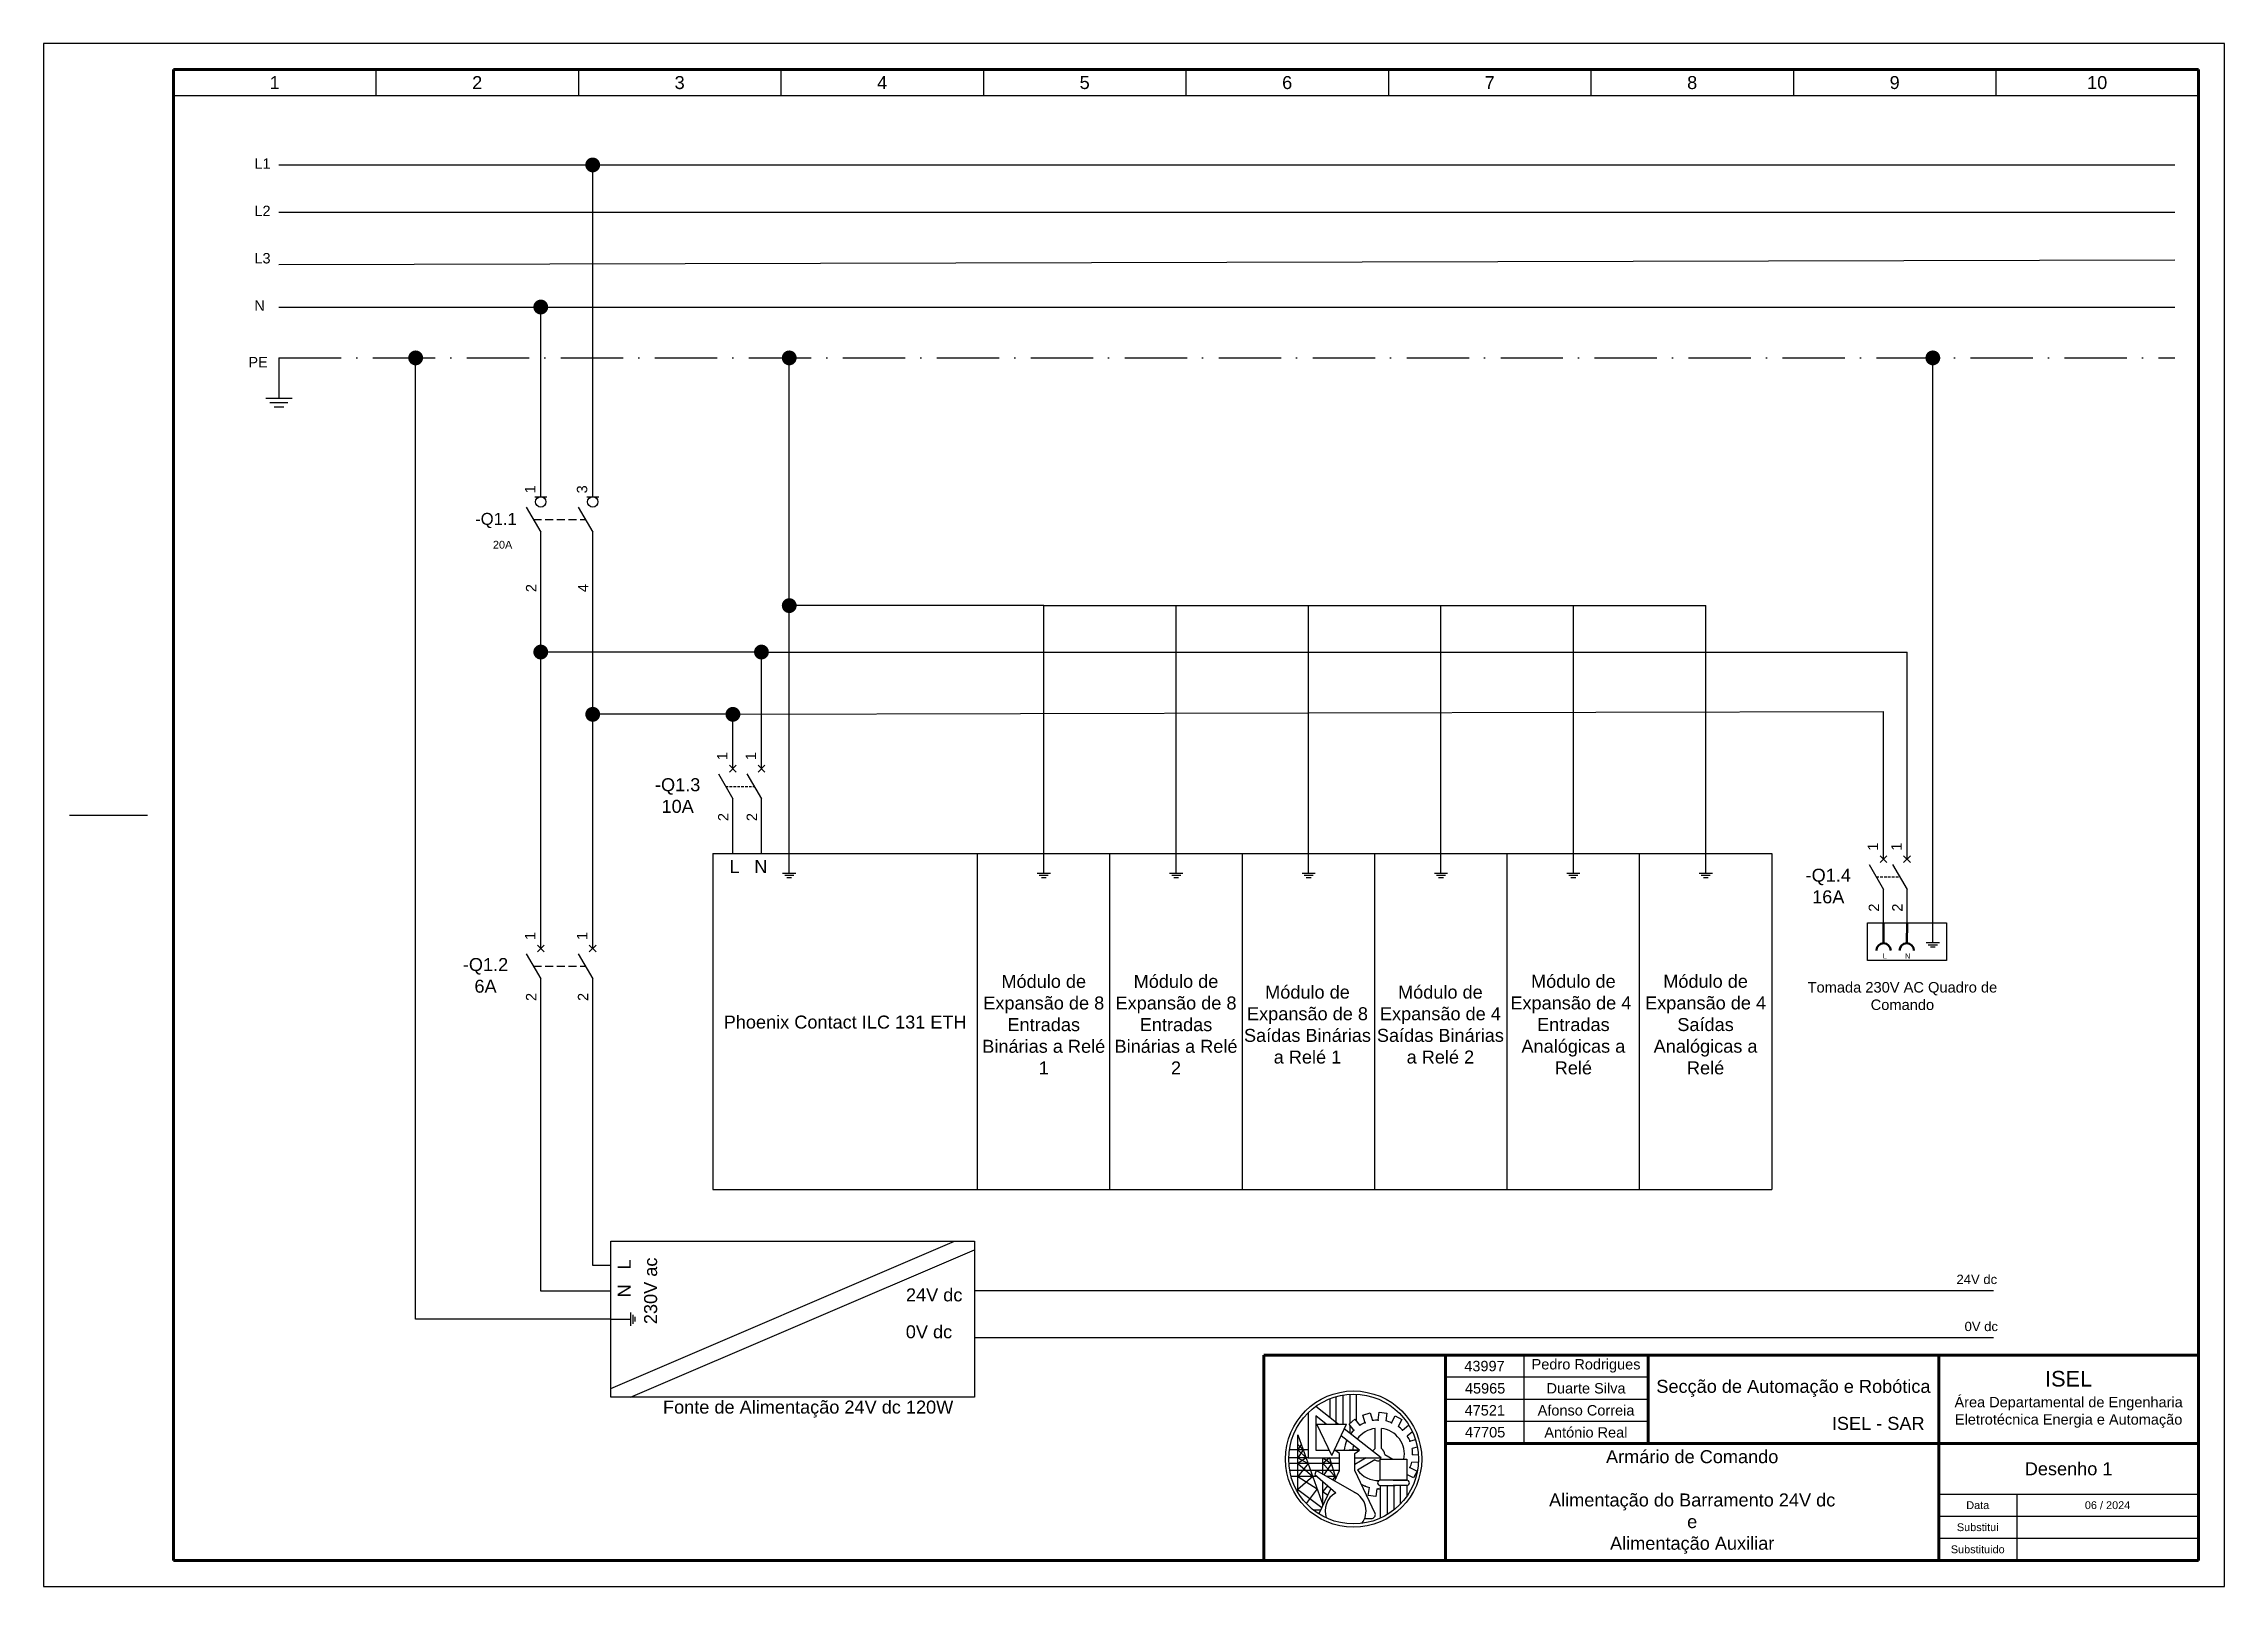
# Paper-space layout 'Desenho 1' of a CAD drawing. Header units: millimetres. Extents: x 0 to 420, y 0 to 297.
# The model-space entities are those that its viewports show. They can reach past a viewport. Long polylines and large blocks are cut down to what shows.
import ezdxf

# ---------------------------------------------------------------- set-up
doc = ezdxf.new("R2010")
doc.units = ezdxf.units.MM
for name, pattern in [('ACAD_ISO10W100', [18, 12, -3, 0, -3]), ('DASHED', [0.75, 0.5, -0.25]), ('JIS_02_2.0', [3, 2, -1])]:
    doc.linetypes.add(name, pattern=pattern)
for name, color, linetype in [('Bornes', 7, 'DASHED'), ('LEGENDA', 7, 'Continuous'), ('PE', 7, 'ACAD_ISO10W100')]:
    doc.layers.add(name, color=color, linetype=linetype)
doc.layers.add('Símbolos', color=7, linetype='Continuous', lineweight=50)
doc.styles.get("Standard").update_dxf_attribs({"font": 'arial.ttf'})

msp = doc.modelspace()

# ---------------------------------------------------------------- hatches: boundary and pattern name
at = {"transparency": 33554687}
h = msp.add_hatch(color=256, dxfattribs=at)
edge = h.paths.add_edge_path()
edge.add_arc((340.75, 273.65), 1.43, 0, 360)
h = msp.add_hatch(color=256, dxfattribs=at)
edge = h.paths.add_edge_path()
edge.add_arc((330.75, 246.29), 1.43, 0, 360)
h = msp.add_hatch(color=256, dxfattribs=at)
edge = h.paths.add_edge_path()
edge.add_arc((306.65, 236.5), 1.43, 0, 360)
h = msp.add_hatch(color=256, dxfattribs=at)
edge = h.paths.add_edge_path()
edge.add_arc((378.6, 236.5), 1.43, 0, 360)
h = msp.add_hatch(color=256, dxfattribs=at)
edge = h.paths.add_edge_path()
edge.add_arc((598.85, 236.5), 1.43, 0, 360)
h = msp.add_hatch(color=256, dxfattribs=at)
edge = h.paths.add_edge_path()
edge.add_arc((378.6, 188.81), 1.43, 0, 360)
h = msp.add_hatch(color=256, dxfattribs=at)
edge = h.paths.add_edge_path()
edge.add_arc((330.75, 179.87), 1.43, 0, 360)
h = msp.add_hatch(color=256, dxfattribs=at)
edge = h.paths.add_edge_path()
edge.add_arc((373.25, 179.87), 1.43, 0, 360)
h = msp.add_hatch(color=256, dxfattribs=at)
edge = h.paths.add_edge_path()
edge.add_arc((340.75, 167.88), 1.43, 0, 360)
h = msp.add_hatch(color=256, dxfattribs=at)
edge = h.paths.add_edge_path()
edge.add_arc((367.75, 167.88), 1.43, 0, 360)

# ---------------------------------------------------------------- linework, layer by layer
for p, q in [((260, 292), (260, 287)), ((260, 292), (260, 287)), ((299, 292), (299, 287)), ((338, 292), (338, 287)), ((377, 292), (377, 287)), ((416, 292), (416, 287)), ((455, 292), (455, 287)), ((494, 292), (494, 287)), ((533, 292), (533, 287)), ((572, 292), (572, 287)), ((611, 292), (611, 287)), ((260, 287), (650, 287)), ((280.32, 273.65), (645.48, 273.65)), ((280.32, 264.53), (645.48, 264.53)), ((280.32, 254.49), (645.48, 255.36)), ((280.32, 246.29), (645.48, 246.29)), ((280.32, 236.5), (280.32, 230.5)), ((277.78, 228.77), (282.85, 228.77)), ((278.58, 227.93), (282.05, 227.93)), ((279.38, 227.1), (281.25, 227.1)), ((280.32, 230.5), (280.32, 228.77)), ((327.96, 207.78), (330.75, 202.95)), ((337.96, 207.78), (340.75, 202.95)), ((330.75, 198.76), (330.75, 202.95)), ((364.96, 156.43), (367.75, 151.59)), ((367.09, 156.76), (368.41, 158.09)), ((367.09, 158.09), (368.41, 156.76)), ((370.46, 156.43), (373.25, 151.59)), ((372.59, 156.76), (373.91, 158.09)), ((372.59, 158.09), (373.91, 156.76)), ((240, 148.5), (255, 148.5)), ((363.87, 141.12), (363.87, 76.42)), ((363.87, 141.12), (363.87, 138.12)), ((567.87, 141.12), (567.87, 100.42)), ((586.56, 139), (589.36, 134.17)), ((588.69, 139.34), (590.02, 140.67)), ((588.69, 140.67), (590.02, 139.34)), ((591.09, 139), (593.88, 134.17)), ((593.22, 139.34), (594.54, 140.67)), ((593.22, 140.67), (594.54, 139.34)), ((363.87, 138.12), (363.87, 137.25)), ((379.87, 137.25), (377.33, 137.25)), ((379.46, 136.83), (377.73, 136.83)), ((379.06, 136.41), (378.13, 136.41)), ((428.89, 137.25), (426.36, 137.25)), ((428.49, 136.83), (426.76, 136.83)), ((428.09, 136.41), (427.16, 136.41)), ((454.39, 137.25), (451.86, 137.25)), ((453.99, 136.83), (452.26, 136.83)), ((453.59, 136.41), (452.66, 136.41)), ((479.89, 137.25), (477.36, 137.25)), ((479.49, 136.83), (477.76, 136.83)), ((479.09, 136.41), (478.16, 136.41)), ((505.39, 137.25), (502.86, 137.25)), ((504.99, 136.83), (503.26, 136.83)), ((504.59, 136.41), (503.66, 136.41)), ((530.89, 137.25), (528.36, 137.25)), ((530.49, 136.83), (528.76, 136.83)), ((530.09, 136.41), (529.16, 136.41)), ((556.39, 137.25), (553.86, 137.25)), ((555.99, 136.83), (554.26, 136.83)), ((555.59, 136.41), (554.66, 136.41)), ((330.09, 122.13), (331.41, 123.46)), ((330.09, 123.46), (331.41, 122.13)), ((340.09, 122.13), (341.41, 123.46)), ((340.09, 123.46), (341.41, 122.13)), ((600.12, 123.89), (597.58, 123.89)), ((599.72, 123.47), (597.98, 123.47)), ((599.32, 123.06), (598.38, 123.06)), ((327.96, 121.8), (330.75, 116.96)), ((337.96, 121.8), (340.75, 116.96)), ((567.87, 100.42), (567.87, 86.42)), ((344.25, 38.07), (410.44, 66.43)), ((348.06, 36.43), (414.25, 64.8)), ((348.06, 36.43), (414.25, 64.8)), ((414.25, 66.43), (414.25, 61.43)), ((414.25, 57.43), (414.25, 56.43)), ((344.25, 51.43), (347.25, 51.43)), ((347.25, 51.43), (348.12, 51.43)), ((348.12, 50.16), (348.12, 52.7)), ((348.54, 50.57), (348.54, 52.3)), ((348.96, 50.97), (348.96, 51.9))]:
    msp.add_line(p, q, dxfattribs=at)
at = {"lineweight": -3, "transparency": 33554687}
for p, q in [((340.75, 209.78), (340.75, 273.65)), ((330.75, 209.78), (330.75, 246.29)), ((306.65, 51.43), (306.65, 236.5)), ((378.6, 141.12), (378.6, 236.5)), ((598.85, 127.76), (598.85, 236.5)), ((329.6, 209.78), (331.91, 209.78)), ((339.6, 209.78), (341.91, 209.78)), ((340.75, 122.8), (340.75, 202.95)), ((330.75, 151.24), (330.75, 198.76)), ((427.62, 188.81), (378.6, 188.81)), ((427.62, 141.12), (427.62, 188.81)), ((427.62, 188.81), (453.12, 188.81)), ((453.12, 141.12), (453.12, 188.81)), ((453.12, 188.81), (478.62, 188.81)), ((478.62, 141.12), (478.62, 188.81)), ((478.62, 188.81), (504.12, 188.81)), ((504.12, 141.12), (504.12, 188.81)), ((504.12, 188.81), (529.62, 188.81)), ((529.62, 141.12), (529.62, 188.81)), ((529.62, 188.81), (555.12, 188.81)), ((555.12, 141.12), (555.12, 188.81)), ((373.25, 179.87), (330.75, 179.87)), ((373.25, 157.43), (373.25, 179.87)), ((373.25, 179.87), (593.88, 179.87)), ((593.88, 159.37), (593.88, 179.87)), ((367.75, 167.88), (589.36, 168.44)), ((589.36, 140), (589.36, 168.44)), ((367.75, 167.88), (340.75, 167.88)), ((367.75, 157.43), (367.75, 167.88)), ((593.88, 140), (593.88, 159.37)), ((330.75, 122.8), (330.75, 151.24)), ((367.75, 141.12), (367.75, 151.59)), ((373.25, 141.12), (373.25, 151.59)), ((363.87, 141.12), (414.87, 141.12)), ((378.6, 137.25), (378.6, 141.12)), ((414.87, 76.42), (414.87, 141.12)), ((414.87, 141.12), (440.37, 141.12)), ((427.62, 137.25), (427.62, 141.12)), ((440.37, 76.42), (440.37, 141.12)), ((440.37, 141.12), (465.87, 141.12)), ((453.12, 137.25), (453.12, 141.12)), ((465.87, 76.42), (465.87, 141.12)), ((465.87, 141.12), (491.37, 141.12)), ((478.62, 137.25), (478.62, 141.12)), ((491.37, 76.42), (491.37, 141.12)), ((491.37, 141.12), (516.87, 141.12)), ((504.12, 137.25), (504.12, 141.12)), ((516.87, 76.42), (516.87, 141.12)), ((516.87, 141.12), (542.37, 141.12)), ((529.62, 137.25), (529.62, 141.12)), ((542.37, 76.42), (542.37, 141.12)), ((542.37, 141.12), (567.87, 141.12)), ((555.12, 137.25), (555.12, 141.12)), ((589.36, 127.76), (589.36, 134.17)), ((593.88, 127.76), (593.88, 134.17)), ((598.85, 123.89), (598.85, 127.76)), ((330.75, 110.55), (330.75, 116.96)), ((340.75, 110.55), (340.75, 116.96)), ((330.75, 56.8), (330.75, 110.55)), ((340.75, 61.8), (340.75, 110.55)), ((567.87, 86.42), (567.87, 76.42)), ((363.87, 76.42), (389.37, 76.42)), ((389.37, 76.42), (414.87, 76.42)), ((414.87, 76.42), (440.37, 76.42)), ((440.37, 76.42), (465.87, 76.42)), ((465.87, 76.42), (491.37, 76.42)), ((491.37, 76.42), (516.87, 76.42)), ((516.87, 76.42), (542.37, 76.42)), ((542.37, 76.42), (567.87, 76.42)), ((344.25, 61.8), (340.75, 61.8)), ((344.25, 56.8), (330.75, 56.8)), ((414.25, 56.93), (610.55, 56.93)), ((344.25, 51.43), (306.65, 51.43)), ((414.25, 47.93), (610.55, 47.93))]:
    msp.add_line(p, q, dxfattribs=at)
at = {"linetype": 'DASHED', "ltscale": 3, "transparency": 33554687}
for p, q in [((329.36, 205.37), (339.36, 205.37)), ((329.36, 119.38), (339.36, 119.38))]:
    msp.add_line(p, q, dxfattribs=at)
at = {"linetype": 'DASHED', "lineweight": -3, "transparency": 33554687}
for p, q in [((366.36, 154.01), (371.86, 154.01)), ((587.96, 136.59), (592.49, 136.59))]:
    msp.add_line(p, q, dxfattribs=at)
at = {"lineweight": 120, "transparency": 33554687}
msp.add_line((470, 44.5), (470, 5), dxfattribs=at)
at = {"lineweight": 25, "transparency": 33554687}
for p, q in [((484.32, 31.25), (480, 34.64)), ((482.78, 32.46), (482.78, 36.14)), ((483.95, 31.25), (483.95, 36.53)), ((485.3, 31.25), (485.3, 36.82)), ((486.64, 31.44), (486.64, 36.97)), ((487.86, 31.8), (487.86, 36.97)), ((478.57, 33.44), (478.57, 24.75)), ((481.99, 31.25), (480.01, 32.8)), ((480.01, 32.8), (480.01, 26.19)), ((480.2, 31.25), (485.95, 31.25)), ((483.07, 25.2), (480.2, 31.25)), ((483.07, 25.2), (485.95, 31.25)), ((492.59, 24.75), (485.5, 30.32)), ((486.41, 31.25), (487.55, 32.18)), ((487.37, 30.07), (486.41, 31.25)), ((486.64, 29.42), (486.64, 30.96)), ((487.55, 32.18), (488.51, 31)), ((489.08, 32.96), (490.49, 33.38)), ((489.52, 31.51), (489.08, 32.96)), ((490.49, 33.38), (490.93, 31.93)), ((491.45, 26.51), (491.45, 30.39)), ((492.05, 32.01), (492.21, 33.52)), ((492.21, 33.52), (493.67, 33.36)), ((492.65, 26.51), (492.65, 30.39)), ((493.67, 33.36), (493.51, 31.85)), ((494.58, 31.51), (495.3, 32.84)), ((495.3, 32.84), (496.59, 32.14)), ((496.59, 32.14), (495.87, 30.8)), ((496.72, 30.07), (497.88, 31.05)), ((498.62, 29.75), (497.64, 28.93)), ((497.88, 31.05), (498.01, 30.9)), ((478.57, 26.26), (474.93, 26.26)), ((476.57, 29.15), (481.36, 15.7)), ((476.57, 18.1), (476.57, 29.15)), ((477.21, 27.34), (476.57, 26.26)), ((476.57, 27.31), (477.6, 26.26)), ((477.6, 26.26), (476.57, 24.75)), ((476.57, 26.26), (478.14, 24.75)), ((480.01, 26.19), (482.6, 26.19)), ((483.54, 26.19), (483.95, 26.19)), ((484.6, 25.59), (483.68, 26.19)), ((483.95, 26.19), (488.43, 26.19)), ((483.95, 26.19), (486.03, 26.19)), ((484.6, 22.28), (484.6, 25.59)), ((488.43, 26.19), (484.87, 28.98)), ((488.43, 26.19), (486.43, 26.19)), ((487.5, 25.59), (488.43, 26.19)), ((487.5, 22.28), (487.5, 25.59)), ((493.31, 25.36), (494.84, 24.48)), ((498.15, 27.93), (499.2, 28.25)), ((499.56, 26.82), (498.56, 26.52)), ((498.66, 25.4), (499.75, 25.3)), ((478.57, 24.75), (474.81, 24.75)), ((484.6, 23.63), (474.83, 23.63)), ((484.6, 22.31), (475, 22.31)), ((480.25, 21.15), (475.26, 21.15)), ((476.57, 24.75), (478.53, 23.63)), ((478.14, 24.75), (476.57, 23.63)), ((478.53, 23.63), (476.57, 21.15)), ((476.57, 23.63), (479.42, 21.15)), ((476.57, 21.15), (480.25, 18.8)), ((479.42, 21.15), (476.57, 18.62)), ((478.57, 24.75), (484.6, 24.75)), ((480.11, 22.31), (479.8, 21.54)), ((479.8, 21.54), (483.85, 17.99)), ((487.95, 17.81), (480.11, 22.31)), ((481.36, 21.59), (481.36, 24.75)), ((481.36, 24.75), (483.01, 23.63)), ((482.67, 24.75), (481.36, 23.63)), ((481.36, 23.63), (483.75, 21.15)), ((483.01, 23.63), (481.57, 21.47)), ((483.75, 21.15), (482.13, 21.15)), ((482.67, 24.75), (483.87, 20.75)), ((483.75, 21.15), (483.22, 20.52)), ((483.64, 20.28), (484.6, 22.28)), ((487.5, 24.75), (492.59, 24.75)), ((489.73, 24.75), (487.5, 23.46)), ((491.45, 14.04), (487.5, 22.28)), ((491.38, 24.33), (488.02, 22.39)), ((492.44, 20.44), (492.44, 24.48)), ((492.44, 24.48), (497.52, 24.48)), ((497.52, 24.48), (497.52, 20.44)), ((498.85, 20.88), (497.52, 21.55)), ((498.15, 22.87), (499.51, 22.19)), ((499.76, 23.82), (498.49, 23.94)), ((499.51, 22.19), (498.85, 20.88)), ((476.57, 18.62), (481.19, 15.16)), ((480.25, 18.8), (478.16, 15.98)), ((480.65, 14.04), (482.93, 18.79)), ((481.36, 15.51), (481.36, 20.18)), ((482.27, 19.38), (481.36, 18.29)), ((481.36, 18.29), (482.34, 17.56)), ((490.1, 17.51), (490.33, 19.01)), ((491.55, 17.29), (490.1, 17.51)), ((491.78, 18.8), (491.55, 17.29)), ((497.52, 20.44), (492.44, 20.44)), ((495.3, 20.44), (492.44, 20.44)), ((492.44, 19.41), (492.44, 13.12)), ((492.44, 19.41), (495.3, 19.41)), ((493.74, 19.41), (493.74, 13.81)), ((494.91, 20.44), (497.52, 20.44)), ((497.52, 19.41), (494.91, 19.41)), ((495.07, 19.41), (495.07, 14.73)), ((496.26, 19.41), (496.26, 15.81)), ((497.52, 19.41), (497.52, 17.33)), ((480.96, 14.67), (479.59, 14.67)), ((489.42, 13.05), (490.72, 13.05))]:
    msp.add_line(p, q, dxfattribs=at)
at = {"lineweight": 30, "transparency": 33554687}
msp.add_line((615, 17.75), (615, 5), dxfattribs=at)
at = {"transparency": 33554687}
for points in [[(235, 0), (655, 0), (655, 297), (235, 297)], [(344.25, 66.43), (414.25, 66.43), (414.25, 36.43), (344.25, 36.43)]]:
    msp.add_lwpolyline(points, close=True, dxfattribs=at)
at = {"lineweight": -3, "transparency": 33554687}
msp.add_lwpolyline([(586.25, 127.76), (601.51, 127.76), (601.51, 120.46), (586.25, 120.46)], close=True, dxfattribs=at)
at = {"transparency": 33554687}
for centre in [(330.75, 208.78), (340.75, 208.78)]:
    msp.add_circle(centre, 1, dxfattribs=at)
at = {"lineweight": 25, "transparency": 33554687}
for radius in [13.12, 12.49]:
    msp.add_circle((487.29, 24.5), radius, dxfattribs=at)
for centre, radius, start, end in [((492.05, 25.4), 6.61, 135, 143.3785), ((492.05, 25.4), 5.03, 96.8237, 143.858), ((492.05, 25.4), 6.61, 112.5, 122.2448), ((492.05, 25.4), 6.61, 90, 99.7454), ((492.05, 25.4), 5.03, 349.4456, 83.1763), ((492.05, 25.4), 6.61, 67.5, 77.2458), ((492.05, 25.4), 6.61, 45, 54.7457), ((492.05, 25.4), 6.61, 155.9991, 173.1361), ((492.05, 25.4), 5.03, 160.5913, 170.9616), ((492.05, 25.4), 1.26, 118.2526, 149.8624), ((492.05, 25.4), 1.26, 358.2526, 61.7474), ((492.05, 25.4), 6.61, 22.5, 32.2416), ((492.05, 25.4), 6.61, 0, 9.7446), ((492.05, 25.4), 5.03, 216.8237, 271.5984), ((492.05, 25.4), 1.26, 238.2526, 288.2165), ((492.05, 25.4), 6.61, 337.5, 347.2434), ((485.75, 14.53), 3.95, 118.829, 200.1376), ((485.75, 14.53), 3.95, 322.3555, 64.0548), ((492.05, 25.4), 6.61, 240.0878, 254.9243), ((492.05, 25.4), 6.61, 267.6784, 273.4222), ((492.44, 19.93), 0.515, 90, 270), ((497.52, 19.93), 0.515, 270, 90), ((481.38, 13.82), 0.765, 163.3429, 170.9608), ((490.72, 13.82), 0.765, 270, 16.6571)]:
    msp.add_arc(centre, radius, start, end, dxfattribs=at)
for p in [(487.37, 30.07), (489.52, 31.51), (492.05, 32.01), (494.58, 31.51), (496.72, 30.07), (485.94, 27.93), (498.15, 27.93), (498.66, 25.4), (498.15, 22.87), (489.52, 19.29), (492.05, 18.79)]:
    msp.add_point(p, dxfattribs=at)
at = {"layer": 'LEGENDA', "lineweight": 120, "transparency": 33554687}
for p, q in [((650, 292), (260, 292)), ((260, 5), (260, 292)), ((650, 5), (650, 292)), ((650, 44.5), (470, 44.5)), ((650, 5), (260, 5))]:
    msp.add_line(p, q, dxfattribs=at)
at = {"layer": 'LEGENDA', "lineweight": 60, "transparency": 33554687}
for p, q in [((505, 44.5), (505, 5)), ((544, 44.5), (544, 27.5)), ((600, 44.5), (600, 27.5)), ((505, 27.5), (650, 27.5)), ((600, 27.5), (600, 5))]:
    msp.add_line(p, q, dxfattribs=at)
at = {"layer": 'LEGENDA', "lineweight": 30, "transparency": 33554687}
for p, q in [((520.06, 44.5), (520.06, 27.5)), ((544.06, 40.25), (505.06, 40.25)), ((544.06, 36), (505.06, 36)), ((544.06, 31.75), (505.06, 31.75)), ((600, 17.75), (650, 17.75)), ((600, 13.5), (650, 13.5)), ((600, 9.25), (650, 9.25))]:
    msp.add_line(p, q, dxfattribs=at)
at = {"layer": 'PE', "linetype": 'ACAD_ISO10W100', "transparency": 33554687}
msp.add_line((280.32, 236.5), (645.48, 236.5), dxfattribs=at)
at = {"layer": 'Símbolos', "transparency": 33554687}
for p, q in [((589.36, 123.8), (589.36, 127.76)), ((593.82, 123.8), (593.88, 127.76))]:
    msp.add_line(p, q, dxfattribs=at)
for centre in [(589.36, 122.41), (593.82, 122.41)]:
    msp.add_arc(centre, 1.39, 0, 180, dxfattribs=at)

# ---------------------------------------------------------------- texts
at = {"transparency": 33554687}
for s, width, heights, insert, char_height, attachment_point in [('1', 39, [3.74], (279.5, 289.49), 2.5, 5), ('2', 39, [3.74], (318.5, 289.49), 2.5, 5), ('3', 39, [3.74], (357.5, 289.49), 2.5, 5), ('4', 39, [3.74], (396.5, 289.49), 2.5, 5), ('5', 39, [3.74], (435.5, 289.49), 2.5, 5), ('6', 39, [3.74], (474.5, 289.49), 2.5, 5), ('7', 39, [3.74], (513.5, 289.49), 2.5, 5), ('8', 39, [3.74], (552.5, 289.49), 2.5, 5), ('9', 39, [3.74], (591.5, 289.49), 2.5, 5), ('10', 39, [3.74], (630.5, 289.49), 2.5, 5), ('\\pxi-3,l3,qc,t3;-Q1.1', 17, [0], (322.12, 205.19), 2.3, 5), ('\\pxqc;-Q1.3\\P10A', 20.7467, [20.19], (357.11, 152.23), 2.5, 5), ('L', 15, [0], (368.06, 138.57), 2.5, 5), ('N', 15, [0], (373.14, 138.57), 2.5, 5), ('\\pxqc;-Q1.4\\P16A', 20.7467, [20.19], (578.71, 134.81), 2.5, 5), ('\\pxqc;L', 17, [0], (589.62, 121.39), 1, 5), ('\\pxqc;N', 17, [0], (593.99, 121.36), 1, 5), ('\\pxqc;-Q1.2\\P6A', 20.7467, [20.19], (320.11, 117.61), 2.5, 5), ('\\pxqc;Tomada 230V AC Quadro de Comando', 41.036, [15], (572.47, 110.93), 2.0189, 7), ('\\pxqc;24V dc', 17, [0], (607.32, 59.09), 1.8, 5), ('24V dc', 15, [15], (401.08, 54.83), 2.5, 7), ('\\pxqc;0V dc', 17, [0], (608.18, 50.03), 1.8, 5), ('0V dc', 15, [14.98], (401.05, 50.26), 2.5, 1), ('43997', 15, [0], (512.5, 42.4), 2, 5), ('Pedro Rodrigues', 24, [0], (532.06, 42.46), 2, 5), ('45965', 15, [0], (512.62, 38.11), 2, 5), ('Duarte Silva', 24, [0], (532.06, 38.12), 2, 5), ('Fonte de Alimentação 24V dc 120W', 65, [0], (354.29, 34.13), 2.5, 4), ('47521', 15, [0], (512.56, 33.88), 2, 5), ('Afonso Correia', 24, [0], (532.06, 33.88), 2, 5), ('47705', 15, [0], (512.62, 29.66), 2, 5), ('António Real', 24, [0], (532.03, 29.63), 2, 5), ('Armário de Comando\\P\\PAlimentação do Barramento 24V dc\\Pe\\PAlimentação Auxiliar ', 95, [0], (552.5, 16.25), 2.5, 5), ('\\pxqc;Data', 15, [0], (607.5, 15.62), 1.5, 5), ('\\pxqc;06 / 2024', 35, [0], (632.5, 15.62), 1.5, 5), ('\\pxqc;Substitui', 15, [0], (607.5, 11.38), 1.5, 5), ('\\pxqc;Substituido', 15, [0], (607.5, 7.12), 1.5, 5)]:
    msp.add_mtext_dynamic_manual_height_columns(s, width=width, gutter_width=12.5, heights=heights, dxfattribs=dict(at, insert=insert, char_height=char_height, attachment_point=attachment_point))
at = {"linetype": 'JIS_02_2.0', "transparency": 33554687, "char_height": 2, "attachment_point": 1}
for s, insert in [('L1', (275.6, 274.92)), ('L2', (275.6, 265.8)), ('L3', (275.6, 256.68)), ('N', (275.6, 247.56)), ('PE', (274.44, 236.68))]:
    msp.add_mtext_dynamic_manual_height_columns(s, width=1.8376, gutter_width=12.5, heights=[0], dxfattribs=dict(at, insert=insert))
at = {"transparency": 33554687, "attachment_point": 5, "rotation": 90}
for s, width, insert, char_height in [('\\pxqc;1', 17, (328.71, 211.19), 2), ('\\pxqc;3', 17, (338.71, 211.19), 2), ('\\pxqc;2', 17, (328.89, 192.19), 2), ('\\pxqc;4', 17, (338.89, 192.19), 2), ('\\pxqc;1', 17, (365.71, 159.83), 2), ('\\pxqc;1', 17, (371.21, 159.83), 2), ('\\pxqc;2', 17, (365.89, 148.1), 2), ('\\pxqc;2', 17, (371.39, 148.1), 2), ('\\pxqc;1', 17, (587.32, 142.41), 2), ('\\pxqc;1', 17, (591.84, 142.41), 2), ('\\pxqc;2', 17, (587.49, 130.67), 2), ('\\pxqc;2', 17, (592.02, 130.67), 2), ('\\pxqc;1', 17, (328.71, 125.2), 2), ('\\pxqc;1', 17, (338.71, 125.2), 2), ('\\pxqc;2', 17, (328.89, 113.47), 2), ('\\pxqc;2', 17, (338.89, 113.47), 2), ('230V ac', 15, (351.92, 56.89), 2.5), ('L', 15, (346.8, 61.97), 2.5), ('N', 15, (346.8, 56.89), 2.5)]:
    msp.add_mtext_dynamic_manual_height_columns(s, width=width, gutter_width=12.5, heights=[0], dxfattribs=dict(at, insert=insert, char_height=char_height))
at = {"linetype": 'DASHED', "transparency": 33554687, "insert": (321.53, 201.28), "char_height": 1.5, "attachment_point": 1}
msp.add_mtext_dynamic_manual_height_columns('20A', width=4.5877, gutter_width=1, heights=[1.55], dxfattribs=at)
at = {"lineweight": -3, "transparency": 33554687, "char_height": 2.5, "attachment_point": 5}
for s, width, insert in [('\\pxqc;Módulo de Expansão de 8 Entradas Binárias a Relé 1', 25.5, (427.62, 108.14)), ('\\pxqc;Módulo de Expansão de 8 Entradas Binárias a Relé 2', 25.5, (453.09, 108.14)), ('\\pxqc;Módulo de Expansão de 4  Entradas Analógicas a Relé', 25.5, (529.62, 108.14)), ('\\pxqc;Módulo de Expansão de 4 Saídas Analógicas a Relé', 25.5, (555.08, 108.14)), ('\\pxqc;Módulo de Expansão de 8 Saídas Binárias a Relé 1', 25.5, (478.41, 108.14)), ('\\pxqc;Módulo de Expansão de 4 Saídas Binárias a Relé 2', 25.5, (504.01, 108.14)), ('Phoenix Contact ILC 131 ETH', 51, (389.37, 108.62)), ('Desenho 1', 50, (625, 22.62))]:
    msp.add_mtext_dynamic_manual_height_columns(s, width=width, gutter_width=12.5, heights=[0], dxfattribs=dict(at, insert=insert))
at = {"layer": 'Bornes', "transparency": 33554687, "char_height": 2.5}
for s, width, insert, attachment_point in [('\\pxqc;Secção de Automação e Robótica', 56, (572, 38.12), 5), ('\\pxqc;{\\H1.2x;ISEL\\P\\H0.66667x;Área Departamental de Engenharia Eletrotécnica Energia e Automação}', 50, (625, 36), 5), ('\\pxqr;ISEL - SAR', 56, (597.26, 30.09), 9)]:
    msp.add_mtext_dynamic_manual_height_columns(s, width=width, gutter_width=12.5, heights=[0], dxfattribs=dict(at, insert=insert, attachment_point=attachment_point))

psp = doc.layouts.new('Desenho 1')

# ---------------------------------------------------------------- viewports
at = {"layer": '0', "lineweight": -3, "transparency": 33554687}
psp.add_viewport(center=(210, 148.5), size=(420, 297), view_center_point=(445, 148.5), view_height=297, dxfattribs=at)

doc.saveas('drawing.dxf')
